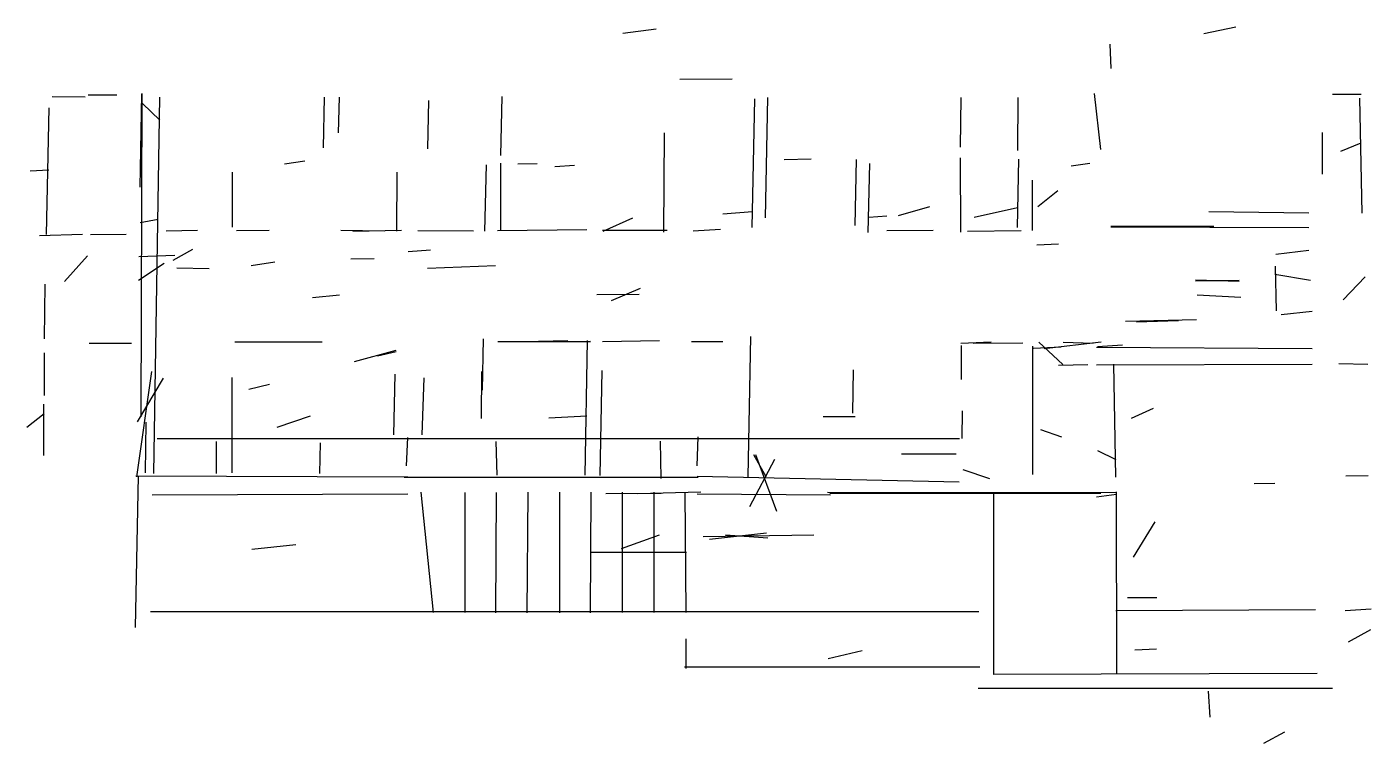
# Model space of a CAD drawing. Header units: metres. Extents: x 1.3 to 33.4, y -21 to -3.9.
import ezdxf

# ---------------------------------------------------------------- set-up
doc = ezdxf.new("R2010")
doc.units = ezdxf.units.M
doc.layers.add('Lines', color=7, linetype='Continuous')
doc.layers.add('Walls', color=2, linetype='Continuous')

msp = doc.modelspace()

# ---------------------------------------------------------------- linework, layer by layer
at = {"layer": 'Lines'}
for p, q in [((15.56, -4.09), (16.36, -3.99)), ((29.43, -4.1), (30.19, -3.94)), ((27.22, -4.93), (27.19, -4.35)), ((16.92, -5.19), (18.17, -5.18)), ((1.94, -5.6), (2.73, -5.61)), ((2.8, -5.56), (3.49, -5.56)), ((4.04, -7.77), (4.08, -5.54)), ((4.07, -13.25), (4.09, -5.53)), ((4.1, -5.77), (4.51, -6.17)), ((4.37, -14.6), (4.51, -5.62)), ((8.42, -6.83), (8.44, -5.62)), ((8.78, -6.47), (8.8, -5.62)), ((10.91, -6.85), (10.93, -5.7)), ((12.65, -7.01), (12.68, -5.6)), ((18.65, -8.73), (18.71, -5.66)), ((18.97, -8.5), (19.02, -5.63)), ((23.62, -6.81), (23.64, -5.63)), ((24.99, -6.89), (25, -5.63)), ((26.97, -6.87), (26.82, -5.53)), ((32.5, -5.55), (33.18, -5.55)), ((33.21, -8.39), (33.15, -5.64)), ((1.81, -8.9), (1.87, -5.87)), ((16.54, -8.84), (16.56, -6.47)), ((32.26, -7.46), (32.26, -6.46)), ((32.7, -6.91), (33.18, -6.71)), ((1.42, -7.38), (1.86, -7.35)), ((7.49, -7.21), (7.97, -7.14)), ((12.27, -8.82), (12.31, -7.23)), ((12.64, -7.19), (12.64, -8.8)), ((13.06, -7.21), (13.52, -7.2)), ((13.94, -7.27), (14.41, -7.24)), ((19.41, -7.11), (20.06, -7.09)), ((21.11, -8.68), (21.14, -7.11)), ((21.42, -8.85), (21.46, -7.2)), ((23.63, -8.84), (23.62, -7.07)), ((24.98, -8.73), (25.01, -7.1)), ((26.26, -7.26), (26.71, -7.19)), ((6.24, -7.41), (6.24, -8.72)), ((10.17, -8.82), (10.18, -7.41)), ((25.33, -7.6), (25.33, -8.8)), ((25.47, -8.23), (25.94, -7.85)), ((22.14, -8.44), (22.89, -8.23)), ((23.95, -8.48), (24.98, -8.25)), ((4.04, -8.61), (4.47, -8.53)), ((15.09, -8.82), (15.8, -8.5)), ((17.95, -8.4), (18.66, -8.35)), ((21.43, -8.48), (21.86, -8.45)), ((29.55, -8.35), (31.93, -8.38)), ((1.64, -8.92), (2.67, -8.89)), ((2.86, -8.9), (3.71, -8.89)), ((4.66, -8.81), (5.41, -8.79)), ((6.34, -8.8), (7.12, -8.79)), ((8.83, -8.79), (9.87, -8.81)), ((9.12, -8.82), (10.28, -8.79)), ((10.67, -8.8), (12, -8.81)), ((12.57, -8.8), (14.7, -8.78)), ((15.08, -8.79), (16.62, -8.79)), ((17.24, -8.81), (17.89, -8.77)), ((21.86, -8.8), (22.97, -8.79)), ((23.79, -8.82), (25.07, -8.8)), ((27.21, -8.7), (29.67, -8.7)), ((27.21, -8.71), (31.93, -8.73)), ((4.83, -9.51), (5.3, -9.25)), ((10.44, -9.3), (10.97, -9.26)), ((25.44, -9.14), (25.96, -9.12)), ((31.15, -9.37), (31.93, -9.27)), ((2.24, -10.02), (2.79, -9.41)), ((4, -9.99), (4.62, -9.58)), ((4.01, -9.42), (4.87, -9.39)), ((6.69, -9.64), (7.26, -9.55)), ((9.07, -9.48), (9.63, -9.47)), ((4.92, -9.69), (5.69, -9.71)), ((10.9, -9.7), (12.52, -9.64)), ((31.12, -9.84), (31.97, -9.99)), ((31.16, -10.72), (31.14, -9.65)), ((32.75, -10.46), (33.28, -9.91)), ((1.76, -11.39), (1.78, -10.08)), ((15.29, -10.47), (15.98, -10.18)), ((29.23, -9.98), (30.27, -10.01)), ((29.23, -10), (30.27, -9.99)), ((8.16, -10.4), (8.8, -10.34)), ((14.94, -10.33), (15.95, -10.32)), ((29.27, -10.34), (30.31, -10.39)), ((31.27, -10.81), (32.01, -10.73)), ((27.56, -10.97), (29.25, -10.93)), ((27.82, -10.98), (28.82, -10.95)), ((2.83, -11.49), (3.84, -11.49)), ((6.3, -11.46), (8.39, -11.46)), ((12.21, -12.61), (12.24, -11.39)), ((12.58, -11.45), (14.79, -11.45)), ((13.2, -11.45), (14.25, -11.43)), ((14.23, -11.45), (14.79, -11.44)), ((14.66, -14.64), (14.72, -11.43)), ((15.08, -11.45), (16.44, -11.43)), ((17.2, -11.45), (17.95, -11.45)), ((18.55, -14.68), (18.62, -11.33)), ((23.63, -11.49), (24.35, -11.46)), ((23.92, -11.49), (25.11, -11.48)), ((25.49, -11.47), (26.06, -12)), ((25.62, -11.62), (26.98, -11.46)), ((26.07, -11.47), (26.79, -11.49)), ((26.89, -11.57), (27.49, -11.53)), ((1.76, -12.74), (1.76, -11.72)), ((9.16, -11.93), (10.15, -11.66)), ((9.71, -11.79), (10.15, -11.69)), ((23.64, -11.55), (23.64, -12.36)), ((25.34, -11.56), (25.34, -14.63)), ((25.36, -11.61), (26.02, -11.58)), ((26.87, -11.59), (32.01, -11.62)), ((3.96, -14.68), (4.32, -12.17)), ((12.19, -13.29), (12.2, -12.17)), ((15.02, -14.65), (15.07, -12.14)), ((21.05, -13.16), (21.07, -12.13)), ((25.96, -12.02), (26.66, -12)), ((26.87, -12.01), (32.01, -11.99)), ((27.33, -14.69), (27.28, -11.99)), ((32.65, -11.98), (33.34, -11.99)), ((3.98, -13.37), (4.6, -12.33)), ((6.23, -12.31), (6.23, -14.59)), ((6.64, -12.59), (7.13, -12.47)), ((10.1, -13.68), (10.13, -12.23)), ((10.77, -13.68), (10.82, -12.32)), ((1.74, -12.95), (1.74, -14.17)), ((23.66, -13.77), (23.67, -13.11)), ((27.7, -13.28), (28.23, -13.04)), ((1.34, -13.5), (1.75, -13.17)), ((4.17, -14.59), (4.19, -13.38)), ((7.31, -13.5), (8.11, -13.23)), ((13.8, -13.27), (14.7, -13.23)), ((20.34, -13.24), (21.11, -13.24)), ((4.45, -13.77), (23.6, -13.77)), ((10.4, -14.42), (10.43, -13.74)), ((17.34, -14.42), (17.36, -13.73)), ((25.53, -13.55), (26.03, -13.73)), ((5.86, -13.84), (5.86, -14.6)), ((8.33, -14.6), (8.35, -13.87)), ((12.56, -14.64), (12.54, -13.84)), ((16.48, -14.72), (16.46, -13.83)), ((26.89, -14.05), (27.33, -14.27)), ((18.59, -15.39), (19.19, -14.26)), ((18.98, -14.68), (18.69, -14.16)), ((19.24, -15.51), (18.74, -14.16)), ((22.21, -14.13), (23.52, -14.13)), ((3.93, -18.28), (4, -14.66)), ((3.94, -14.66), (10.43, -14.68)), ((10.34, -14.69), (17.36, -14.69)), ((17.34, -14.67), (23.59, -14.8)), ((23.68, -14.51), (24.31, -14.72)), ((32.82, -14.66), (33.35, -14.65)), ((11.04, -17.92), (10.75, -15.05)), ((11.79, -15.06), (11.79, -17.92)), ((12.53, -17.93), (12.55, -15.06)), ((13.28, -17.93), (13.3, -15.05)), ((14.05, -15.05), (14.05, -17.93)), ((14.79, -17.93), (14.81, -15.05)), ((15.16, -15.08), (16.48, -15.07)), ((15.55, -15.05), (15.55, -17.92)), ((15.92, -15.08), (17.42, -15.04)), ((16.3, -15.05), (16.3, -17.92)), ((17.07, -17.92), (17.05, -15.05)), ((20.45, -15.05), (27.34, -15.06)), ((20.5, -15.08), (26.97, -15.07)), ((24.41, -15.05), (24.41, -19.39)), ((27.35, -19.39), (27.34, -15.04)), ((30.63, -14.84), (31.12, -14.83)), ((4.33, -15.11), (10.43, -15.09)), ((17.34, -15.09), (20.52, -15.11)), ((26.87, -15.16), (27.34, -15.1)), ((17.63, -16.17), (18.99, -16.02)), ((27.75, -16.6), (28.27, -15.76)), ((6.71, -16.41), (7.76, -16.3)), ((15.53, -16.39), (16.44, -16.07)), ((17.48, -16.11), (20.12, -16.07)), ((18.01, -16.07), (19.02, -16.14)), ((14.79, -16.48), (17.08, -16.48)), ((27.61, -17.56), (28.31, -17.56)), ((4.29, -17.9), (24.06, -17.9)), ((27.33, -17.87), (32.09, -17.85)), ((32.8, -17.87), (33.42, -17.83)), ((17.07, -19.26), (17.07, -18.55)), ((32.88, -18.62), (33.41, -18.33)), ((20.46, -19.02), (21.27, -18.83)), ((27.78, -18.81), (28.3, -18.79)), ((17.03, -19.22), (24.08, -19.22)), ((24.4, -19.39), (32.13, -19.37)), ((24.04, -19.73), (32.5, -19.73)), ((29.58, -20.42), (29.54, -19.8)), ((30.86, -21.04), (31.36, -20.77))]:
    msp.add_line(p, q, dxfattribs=at)
at = {"layer": 'Walls'}
for p, q in [((8.42, -6.83), (8.44, -5.62)), ((8.78, -6.47), (8.8, -5.62)), ((18.65, -8.73), (18.71, -5.66)), ((18.97, -8.5), (19.02, -5.63)), ((12.27, -8.82), (12.31, -7.23)), ((12.64, -7.19), (12.64, -8.8)), ((21.11, -8.68), (21.14, -7.11)), ((21.42, -8.85), (21.46, -7.2)), ((24.98, -8.73), (25.01, -7.1)), ((25.33, -7.6), (25.33, -8.8)), ((8.83, -8.79), (9.87, -8.81)), ((9.12, -8.82), (10.28, -8.79)), ((29.23, -9.98), (30.27, -10.01)), ((29.23, -10), (30.27, -9.99)), ((29.27, -10.34), (30.31, -10.39)), ((29.27, -10.34), (30.31, -10.39)), ((14.66, -14.64), (14.72, -11.43)), ((26.87, -11.59), (32.01, -11.62)), ((15.02, -14.65), (15.07, -12.14)), ((26.87, -12.01), (32.01, -11.99)), ((13.8, -13.27), (14.7, -13.23)), ((4.45, -13.77), (23.6, -13.77)), ((3.94, -14.66), (10.43, -14.68)), ((4.33, -15.11), (10.43, -15.09)), ((17.48, -16.11), (20.12, -16.07)), ((18.01, -16.07), (19.02, -16.14)), ((24.4, -19.39), (32.13, -19.37)), ((24.04, -19.73), (32.5, -19.73))]:
    msp.add_line(p, q, dxfattribs=at)

doc.saveas('drawing.dxf')
